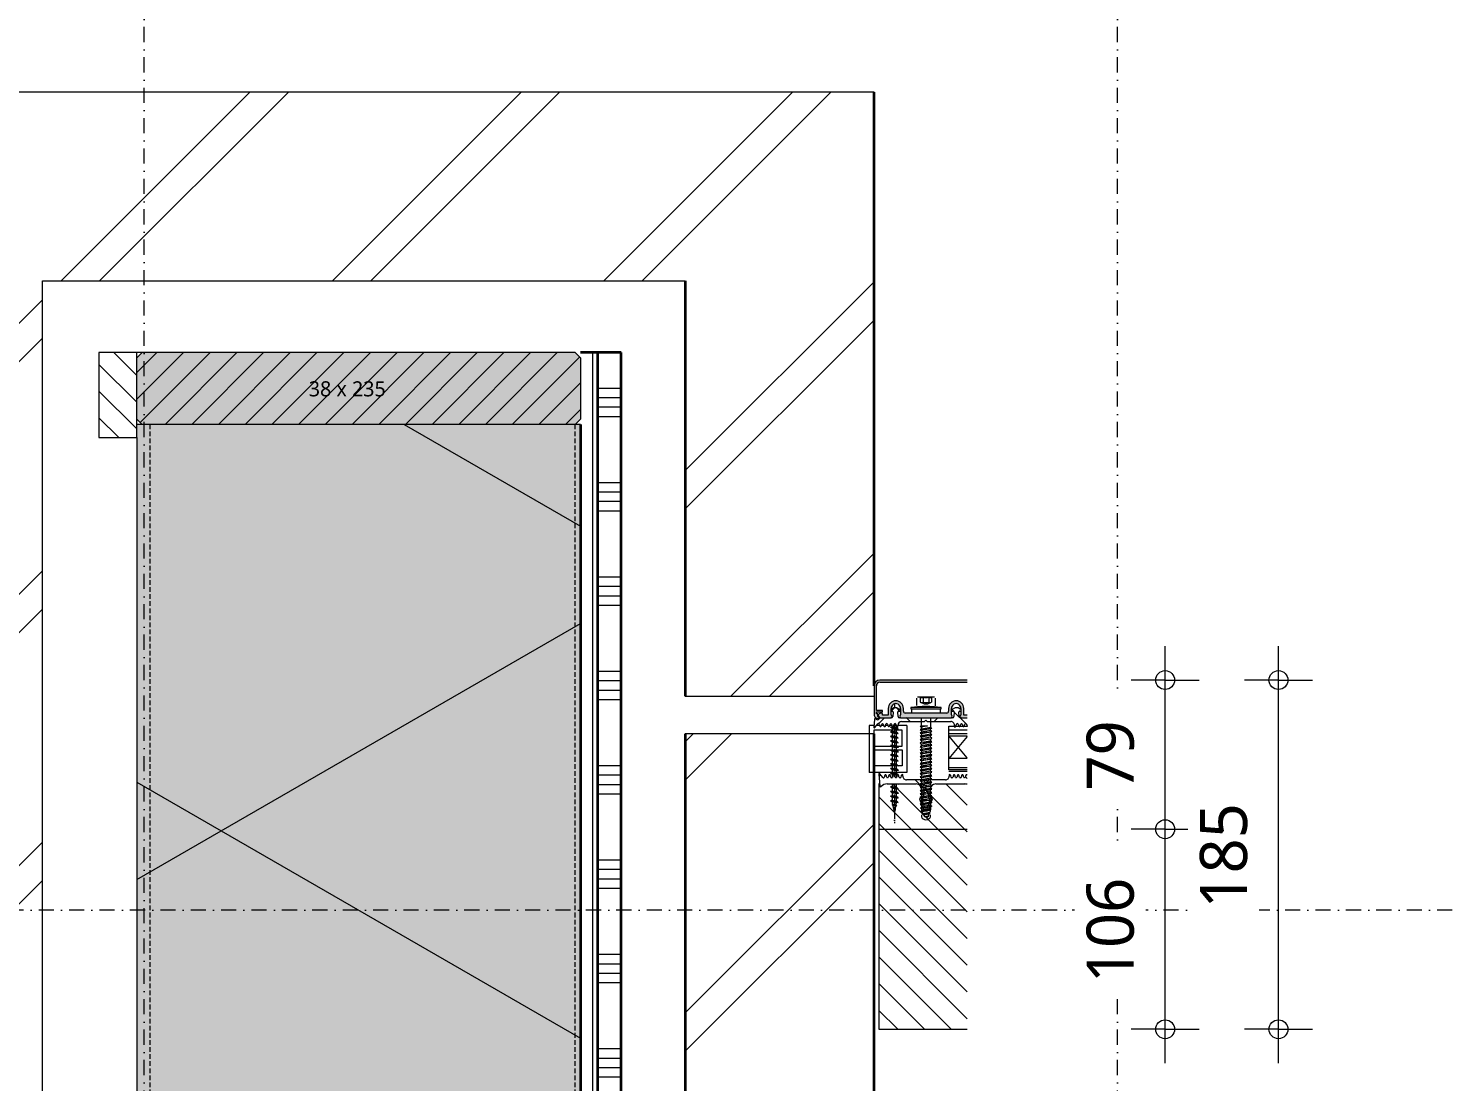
# Model space of a CAD drawing. Header units: millimetres. Extents: x 1789 to 13769, y 2055 to 27197.
# Drawn here: x 2482 to 3233, y 19318 to 19876 of the extents above; entities that cross this region are included whole.
import ezdxf

# ---------------------------------------------------------------- set-up
doc = ezdxf.new("R2010")
doc.units = ezdxf.units.MM
for name, pattern in [('MV_hartlijn_staal', [6.6, 5, -0.8, 0, -0.8]), ('MV_hidden', [3.75, 2.5, -1.25]), ('MV_stramien', [16, 8, -4, 0, -4])]:
    doc.linetypes.add(name, pattern=pattern)
for name, color, linetype, lineweight in [('A-ANNO-DIMS', 211, 'Continuous', 13), ('A-ANNO-DIMS-10', 211, 'Continuous', 13), ('A-ANNO-NOTE', 131, 'Continuous', 18), ('A-DETL', 90, 'Continuous', 13), ('A-DETL-GENF', 92, 'Continuous', 18), ('A-DETL-MEDM', 33, 'Continuous', 18)]:
    doc.layers.add(name, color=color, linetype=linetype, lineweight=lineweight)
doc.styles.add('Segoe UI', font='segoeui.ttf', dxfattribs={"height": 8})
doc.styles.add('Segoe UI_2', font='segoeui.ttf', dxfattribs={"height": 25})
doc.dimstyles.new('2_5_mm_1', dxfattribs={"dimscale": 304.8, "dimtxt": 26.184099, "dimasz": 0.032808, "dimexe": 0.059055, "dimexo": 0.0625, "dimgap": 0.029528, "dimtad": 1, "dimdec": 0, "dimzin": 0, "dimdsep": 46, "dimtxsty": 'Segoe UI_2', "dimblk1": 'DOTBLANK', "dimblk2": 'DOTBLANK', "dimsah": 1, "dimcen": 0.09, "dimdle": 0.059055, "dimazin": 0, "dimtfac": 1, "dimtdec": 4, "dimtix": 1, "dimtmove": 0, "dimatfit": 3, "dimfxl": 0.059055, "dimfxlon": 1, "dimtvp": 1, "dimtfill": 1, "dimtolj": 1, "dimtzin": 0, "dimarcsym": 2})
pattern_1 = [(135, (0, 0), (-7.071068, -7.071068), [])]
pattern_2 = [(45, (0, 0), (-14.142136, 14.142136), []), (135, (0, 0), (-14.142136, -14.142136), [])]

# ---------------------------------------------------------------- blocks, each defined once
blk = doc.blocks.new('42 isolatie - Type 1-3773429-Details Restauratie 1-10')
at = {"layer": 'A-DETL-GENF'}
h = blk.add_hatch(color=256, dxfattribs=at)
h.paths.add_polyline_path([(38.28, 3.63), (38.28, 0.8), (538.83, 0.8), (538.83, 235.8), (38.28, 235.8), (38.28, 183.19)])
h.paths.add_polyline_path([(576.83, 0.8), (1129.83, 0.8), (1129.83, 235.8), (576.83, 235.8), (576.83, 3.63)])
at = {"layer": 'A-DETL-GENF', "lineweight": 13}
h = blk.add_hatch(dxfattribs=at)
h.set_pattern_fill('FP_20', color=256, style=0, pattern_type=2)
h.set_pattern_definition([(60, (-1986.72, 235.79), (-203.516, 117.5), []), (120, (-1986.72, 235.79), (-203.516, -117.5), [])])
h.paths.add_polyline_path([(38.28, 3.63), (38.28, 0.8), (538.83, 0.8), (538.83, 235.8), (38.28, 235.8), (38.28, 183.19)])
h.paths.add_polyline_path([(576.83, 0.8), (1129.83, 0.8), (1129.83, 235.8), (576.83, 235.8), (576.83, 3.63)])
at = {"layer": 'A-DETL-GENF'}
for p, q in [((1122.83, 235.8), (580.33, 235.8)), ((1122.83, 235.8), (580.33, 235.8)), ((1129.83, 232.97), (1129.83, 235.8)), ((1129.83, 3.63), (1129.83, 232.97)), ((576.83, 0.8), (1129.83, 0.8)), ((576.83, 0.8), (1129.83, 0.8)), ((1129.83, 0.8), (1129.83, 3.63))]:
    blk.add_line(p, q, dxfattribs=at)
blk = doc.blocks.new('00 hout_rechthoekig_sls - SLS 38x235-V5-Details Restauratie 1-10')
at = {"layer": 'A-DETL-GENF'}
blk.add_hatch(color=256, dxfattribs=at).paths.add_polyline_path([(2.83, 38), (0, 35.17), (0, 2.83), (2.83, 0), (232.17, 0), (235, 2.83), (235, 35.17), (232.17, 38)])
at = {"layer": 'A-DETL-MEDM', "lineweight": 13}
h = blk.add_hatch(dxfattribs=at)
h.set_pattern_fill('FP_33', color=256, style=0, pattern_type=2)
h.set_pattern_definition([(225, (2774.751, 19703.822), (7.071068, -7.071068), [])])
h.paths.add_polyline_path([(2.83, 38), (0, 35.17), (0, 2.83), (2.83, 0), (232.17, 0), (235, 2.83), (235, 35.17), (232.17, 38)])
at = {"layer": 'A-DETL-MEDM'}
for p, q in [((0, 35.17), (2.83, 38)), ((0, 35.17), (2.83, 38)), ((2.83, 38), (232.17, 38)), ((232.17, 38), (235, 35.17)), ((232.17, 38), (235, 35.17)), ((0, 2.83), (0, 35.17)), ((2.83, 0), (0, 2.83)), ((2.83, 0), (0, 2.83)), ((2.83, 0), (232.17, 0)), ((235, 2.83), (232.17, 0)), ((232.17, 0), (235, 2.83))]:
    blk.add_line(p, q, dxfattribs=at)
blk = doc.blocks.new('31 dubbel_glas - Type 1-3306976-Details Restauratie 1-10')
at = {"layer": 'A-DETL-GENF', "lineweight": 13}
for p, q in [((230.29, 23), (240, 23)), ((240, 23), (240, 0)), ((230.29, 17), (240, 17)), ((230.29, 5.35), (240, 17)), ((230.29, 16.65), (240, 5)), ((240, 5), (230.29, 5)), ((231.82, 0), (230.37, 0)), ((234.02, 0), (232.57, 0)), ((236.26, 0), (234.77, 0)), ((240, 0), (237, 0))]:
    blk.add_line(p, q, dxfattribs=at)
blk = doc.blocks.new('28 schroeven 2D - Verzonken schroef 4_0x50mm-4442965-Details Restauratie 1-10')
at = {"layer": 'A-DETL-GENF', "linetype": 'MV_hartlijn_staal', "lineweight": 13}
for p, q in [((0, 35.05), (0, 55.9)), ((0, 3.2), (0, 30.29)), ((0, -7.38), (0, -5.3)), ((0, -9.1), (0, -8.91))]:
    blk.add_line(p, q, dxfattribs=at)
at = {"layer": 'A-DETL-GENF', "lineweight": 5}
for p, q in [((-1.26, 46.66), (-0.51, 46.02)), ((1.26, 46.07), (-1.26, 46.66)), ((-1, 45), (0, 50)), ((-0.52, 48.71), (0.23, 48.07)), ((0.52, 48.47), (-0.52, 48.71)), ((-0.23, 49.11), (0.52, 48.47)), ((0, 50), (1, 45)), ((0.51, 46.71), (1.26, 46.07)), ((-2, 44.89), (-1.25, 44.25)), ((2, 43.96), (-2, 44.89)), ((-2, 42.46), (-1.25, 41.82)), ((2, 41.53), (-2, 42.46)), ((-2, 40.02), (-1.25, 39.38)), ((2, 39.09), (-2, 40.02)), ((-2, 37.58), (-1.25, 36.94)), ((2, 36.65), (-2, 37.58)), ((-1, 35.05), (-1, 45)), ((1, 45), (1, 35.05)), ((1.25, 44.6), (2, 43.96)), ((1.25, 42.17), (2, 41.53)), ((1.25, 39.73), (2, 39.09)), ((-1.59, 35.05), (-2, 35.15)), ((-2, 30.27), (-1.25, 29.63)), ((2, 29.34), (-2, 30.27)), ((-1, 4.27), (-1, 31.72)), ((1, 31.36), (1, 4.53)), ((1.25, 37.29), (2, 36.65)), ((-2, 27.83), (-1.25, 27.19)), ((2, 26.9), (-2, 27.83)), ((-2, 25.4), (-1.25, 24.76)), ((2, 24.47), (-2, 25.4)), ((-2, 22.96), (-1.25, 22.32)), ((2, 22.03), (-2, 22.96)), ((1.25, 29.98), (2, 29.34)), ((1.25, 27.54), (2, 26.9)), ((1.25, 25.11), (2, 24.47)), ((1.25, 22.67), (2, 22.03)), ((-2, 20.52), (-1.25, 19.88)), ((2, 19.59), (-2, 20.52)), ((-2, 18.09), (-1.25, 17.45)), ((2, 17.15), (-2, 18.09)), ((-2, 15.65), (-1.25, 15.01)), ((2, 14.72), (-2, 15.65)), ((1.25, 20.23), (2, 19.59)), ((1.25, 17.79), (2, 17.15)), ((1.25, 15.36), (2, 14.72)), ((-2, 13.21), (-1.25, 12.57)), ((2, 12.28), (-2, 13.21)), ((-2, 10.77), (-1.25, 10.13)), ((2, 9.84), (-2, 10.77)), ((-2, 8.34), (-1.25, 7.7)), ((2, 7.41), (-2, 8.34)), ((1.25, 12.92), (2, 12.28)), ((1.25, 10.48), (2, 9.84)), ((1.25, 8.05), (2, 7.41)), ((-2, 5.9), (-1.25, 5.26)), ((2, 4.97), (-2, 5.9)), ((-0.89, 3.96), (0.16, 3.58)), ((1.25, 5.61), (2, 4.97))]:
    blk.add_line(p, q, dxfattribs=at)
for points in [[(-1.26, 46.66), (-1, 46.82), (0.51, 46.71)], [(-0.52, 48.71), (-0.51, 48.79), (-0.23, 49.11)], [(-0.51, 46.02), (1.16, 45.94), (1.26, 46.07)], [(0.23, 48.07), (0.53, 48.42), (0.52, 48.47)], [(-2, 44.89), (-1.5, 45.13), (1.25, 44.6)], [(-2, 42.46), (-1.5, 42.7), (1.25, 42.17)], [(-2, 40.02), (-1.5, 40.26), (1.25, 39.73)], [(-2, 37.58), (-1.5, 37.82), (1.25, 37.29)], [(-1.25, 44.25), (1.8, 43.74), (2, 43.96)], [(-1.25, 41.82), (1.8, 41.31), (2, 41.53)], [(-1.25, 39.38), (1.8, 38.87), (2, 39.09)], [(-2, 35.15), (-1.64, 35.32), (-0.15, 35.1)], [(-2, 30.27), (-1.5, 30.51), (1.25, 29.98)], [(-1.25, 36.94), (1.8, 36.43), (2, 36.65)], [(-2, 27.83), (-1.5, 28.07), (1.25, 27.54)], [(-2, 25.4), (-1.5, 25.64), (1.25, 25.11)], [(-2, 22.96), (-1.5, 23.2), (1.25, 22.67)], [(-1.25, 29.63), (1.8, 29.12), (2, 29.34)], [(-1.25, 27.19), (1.8, 26.68), (2, 26.9)], [(-1.25, 24.76), (1.8, 24.25), (2, 24.47)], [(-2, 20.52), (-1.5, 20.76), (1.25, 20.23)], [(-2, 18.09), (-1.5, 18.33), (1.25, 17.79)], [(-2, 15.65), (-1.5, 15.89), (1.25, 15.36)], [(-1.25, 22.32), (1.8, 21.81), (2, 22.03)], [(-1.25, 19.88), (1.8, 19.37), (2, 19.59)], [(-1.25, 17.45), (1.8, 16.94), (2, 17.15)], [(-2, 13.21), (-1.5, 13.45), (1.25, 12.92)], [(-2, 10.77), (-1.5, 11.01), (1.25, 10.48)], [(-2, 8.34), (-1.5, 8.58), (1.25, 8.05)], [(-1.25, 15.01), (1.8, 14.5), (2, 14.72)], [(-1.25, 12.57), (1.8, 12.06), (2, 12.28)], [(-1.25, 10.13), (1.8, 9.62), (2, 9.84)], [(-1.25, 7.7), (1.8, 7.19), (2, 7.41)], [(-2, 5.9), (-1.5, 6.14), (1.25, 5.61)], [(-1.25, 5.26), (1.8, 4.75), (2, 4.97)]]:
    blk.add_open_spline(points, degree=2, dxfattribs=at)
blk = doc.blocks.new('DIMBLOCK96-Details Restauratie 1-10')
at = {"layer": 'A-ANNO-DIMS-10'}
for p, q in [((3084.41, 19451.27), (3066.41, 19451.27)), ((3084.41, 19327.27), (3084.41, 19451.27)), ((3084.41, 19451.27), (3102.41, 19451.27)), ((3084.41, 19345.27), (3066.41, 19345.27)), ((3084.41, 19345.27), (3102.41, 19345.27))]:
    blk.add_line(p, q, dxfattribs=at)
for centre in [(3084.41, 19451.27), (3084.41, 19345.27)]:
    blk.add_circle(centre, 5, dxfattribs=at)
at = {"layer": 'A-ANNO-DIMS-10', "color": 0, "insert": (3042.79, 19369.71), "char_height": 25, "width": 68.5547, "attachment_point": 1, "rotation": 90, "line_spacing_factor": 1.142579, "style": 'Segoe UI_2', "bg_fill": 3, "box_fill_scale": 1.25, "bg_fill_color": 9, "bg_fill_true_color": 13158600, "bg_fill_transparency": 0}
blk.add_mtext('106', dxfattribs=at)
blk = doc.blocks.new('_DotBlank')
at = {"color": 0, "linetype": 'ByBlock', "lineweight": -2}
blk.add_line((-0.5, 0), (-1, 0), dxfattribs=at)
blk.add_circle((0, 0), 0.5, dxfattribs=at)
blk = doc.blocks.new('DIMBLOCK97-Details Restauratie 1-10')
at = {"layer": 'A-ANNO-DIMS-10'}
for p, q in [((3084.41, 19451.27), (3084.41, 19548.32)), ((3084.41, 19530.32), (3066.41, 19530.32)), ((3084.41, 19530.32), (3102.41, 19530.32)), ((3084.41, 19451.27), (3066.41, 19451.27)), ((3084.41, 19451.27), (3102.41, 19451.27))]:
    blk.add_line(p, q, dxfattribs=at)
for centre in [(3084.41, 19530.32), (3084.41, 19451.27)]:
    blk.add_circle(centre, 5, dxfattribs=at)
at = {"layer": 'A-ANNO-DIMS-10', "color": 0, "insert": (3042.79, 19471.75), "char_height": 25, "width": 45.7032, "attachment_point": 1, "rotation": 90, "line_spacing_factor": 1.142579, "style": 'Segoe UI_2', "bg_fill": 3, "box_fill_scale": 1.25, "bg_fill_color": 9, "bg_fill_true_color": 13158600, "bg_fill_transparency": 0}
blk.add_mtext('79', dxfattribs=at)
blk = doc.blocks.new('DIMBLOCK98-Details Restauratie 1-10')
at = {"layer": 'A-ANNO-DIMS-10'}
for p, q in [((3144.41, 19327.27), (3144.41, 19548.32)), ((3144.41, 19530.32), (3126.41, 19530.32)), ((3144.41, 19530.32), (3162.41, 19530.32)), ((3144.41, 19345.27), (3126.41, 19345.27)), ((3144.41, 19345.27), (3162.41, 19345.27))]:
    blk.add_line(p, q, dxfattribs=at)
for centre in [(3144.41, 19530.32), (3144.41, 19345.27)]:
    blk.add_circle(centre, 5, dxfattribs=at)
at = {"layer": 'A-ANNO-DIMS-10', "color": 0, "insert": (3102.79, 19409.23), "char_height": 25, "width": 68.5547, "attachment_point": 1, "rotation": 90, "line_spacing_factor": 1.142579, "style": 'Segoe UI_2', "bg_fill": 3, "box_fill_scale": 1.25, "bg_fill_color": 9, "bg_fill_true_color": 13158600, "bg_fill_transparency": 0}
blk.add_mtext('185', dxfattribs=at)

msp = doc.modelspace()

# ---------------------------------------------------------------- hatches: boundary and pattern name
at = {"layer": 'A-DETL-GENF', "lineweight": 13}
h = msp.add_hatch(dxfattribs=at)
h.set_pattern_fill('FP_25', color=57, style=0, pattern_type=2)
h.set_pattern_definition([(45, (0, 0), (-71.84205, 71.84205), []), (45, (20.32, 0), (-71.84205, 71.84205), [])])
h.paths.add_polyline_path([(2389.75, 18531.27), (2489.75, 18531.27), (2489.75, 19741.82), (2830.25, 19741.82), (2830.25, 19521.82), (2930.25, 19521.82), (2930.25, 19841.82), (2389.75, 19841.82), (2389.75, 18623.51)])
h.paths.add_polyline_path([(2830.25, 18536.27), (2930.25, 18536.27), (2930.25, 19501.82), (2830.25, 19501.82), (2830.25, 19058.49)])
h = msp.add_hatch(dxfattribs=at)
h.set_pattern_fill('FP_2', color=250, style=0, pattern_type=2)
h.set_pattern_definition(pattern_1)
h.paths.add_polyline_path([(2539.75, 19658.82), (2539.75, 19703.82), (2519.75, 19703.82), (2519.75, 19658.82)])
h = msp.add_hatch(dxfattribs=at)
h.set_pattern_fill('FP_3', color=250, style=0, pattern_type=2)
h.set_pattern_definition([(90, (0, 0), (-19.05, 1e-15), []), (90, (9.525, 0), (-19.05, 1e-15), [9.525, -4.762])])
h.paths.add_polyline_path([(2783.75, 18536.27), (2783.75, 19703.82), (2774.75, 19703.82), (2774.75, 18536.27)])
h = msp.add_hatch(dxfattribs=at)
h.set_pattern_fill('FP_34', color=253, style=0, pattern_type=2)
h.set_pattern_definition([(0, (0, 20), (0, 50), []), (0, (0, 25), (0, 50), []), (0, (0, 30), (0, 50), []), (0, (0, 35), (0, 50), [])])
h.paths.add_polyline_path([(2796.25, 18536.27), (2796.25, 19703.82), (2783.75, 19703.82), (2783.75, 18536.27)])
at = {"layer": 'A-DETL-GENF'}
h = msp.add_hatch(color=7, dxfattribs=at)
h.paths.add_polyline_path([(2932.25, 19510.02), (2932.6, 19510.17), (2932.73, 19510.39), (2932.38, 19511), (2932.25, 19511.02), (2932.25, 19512.42), (2931.45, 19512.42), (2931.45, 19513.42), (2934.75, 19513.42), (2934.75, 19514.22), (2931.45, 19514.22), (2931.51, 19527.79), (2931.69, 19528.22), (2931.98, 19528.59), (2932.35, 19528.88), (2932.79, 19529.06), (2933.25, 19529.12), (2979.56, 19529.12), (2979.56, 19530.32), (2932.47, 19530.22), (2931.75, 19529.92), (2931.13, 19529.44), (2930.65, 19528.82), (2930.35, 19528.1), (2930.25, 19527.32), (2930.3, 19511.57), (2930.68, 19510.77), (2931.38, 19510.21), (2931.8, 19510.07)])
h.paths.add_polyline_path([(2933.3, 19510.32), (2939.25, 19510.32), (2939.62, 19511.21), (2939.25, 19512.09), (2939.32, 19515.92), (2939.54, 19516.48), (2939.88, 19516.98), (2940.33, 19517.38), (2940.86, 19517.66), (2941.45, 19517.8), (2942.05, 19517.8), (2942.64, 19517.66), (2943.17, 19517.38), (2943.62, 19516.98), (2943.96, 19516.48), (2944.18, 19515.92), (2944.25, 19515.32), (2944.25, 19512.09), (2943.88, 19511.21), (2944.25, 19510.32), (2971.25, 19510.32), (2971.62, 19511.21), (2971.25, 19512.09), (2971.32, 19515.92), (2971.54, 19516.48), (2971.88, 19516.98), (2972.33, 19517.38), (2972.86, 19517.66), (2973.45, 19517.8), (2974.05, 19517.8), (2974.64, 19517.66), (2975.17, 19517.38), (2975.62, 19516.98), (2975.96, 19516.48), (2976.18, 19515.92), (2976.25, 19515.32), (2976.25, 19512.09), (2975.88, 19511.21), (2976.25, 19510.32), (2979.56, 19510.32), (2979.56, 19511.72), (2977.75, 19511.72), (2977.75, 19515.32), (2977.61, 19516.36), (2977.22, 19517.32), (2976.58, 19518.15), (2975.75, 19518.79), (2974.79, 19519.19), (2973.75, 19519.32), (2972.72, 19519.19), (2971.75, 19518.79), (2970.92, 19518.15), (2970.29, 19517.32), (2969.89, 19516.36), (2969.75, 19515.32), (2969.72, 19513.56), (2969.46, 19513.11), (2969.01, 19512.86), (2968.75, 19512.82), (2946.49, 19512.86), (2946.04, 19513.11), (2945.79, 19513.56), (2945.75, 19513.82), (2945.75, 19515.32), (2945.61, 19516.36), (2945.22, 19517.32), (2944.58, 19518.15), (2943.75, 19518.79), (2942.79, 19519.19), (2941.75, 19519.32), (2940.72, 19519.19), (2939.75, 19518.79), (2938.92, 19518.15), (2938.29, 19517.32), (2937.89, 19516.36), (2937.75, 19515.32), (2937.75, 19511.72), (2934.68, 19511.72), (2934.68, 19512.62), (2933.95, 19512.81), (2933.22, 19512.63), (2932.66, 19512.12), (2932.41, 19511.41)])
at = {"layer": 'A-DETL-GENF', "lineweight": 13}
h = msp.add_hatch(dxfattribs=at)
h.set_pattern_fill('FP_46', color=250, style=0, pattern_type=2)
h.set_pattern_definition(pattern_2)
h.paths.add_polyline_path([(2930.58, 19505.13), (2932.48, 19507.32), (2932.76, 19507.26), (2932.93, 19507.03), (2933.27, 19505.84), (2933.86, 19505.69), (2934.02, 19505.84), (2934.52, 19507.19), (2934.86, 19507.23), (2935.13, 19507.03), (2935.47, 19505.84), (2936.06, 19505.69), (2936.22, 19505.84), (2936.72, 19507.19), (2937.06, 19507.23), (2937.33, 19507.03), (2937.67, 19505.84), (2938.26, 19505.69), (2938.42, 19505.84), (2938.92, 19507.19), (2939.26, 19507.23), (2939.53, 19507.03), (2939.87, 19505.84), (2940.46, 19505.69), (2940.62, 19505.84), (2941.12, 19507.19), (2941.46, 19507.23), (2941.73, 19507.03), (2942.24, 19505.68), (2942.62, 19505.46), (2942.84, 19505.43), (2942.91, 19506.84), (2943.11, 19507.32), (2943.43, 19507.74), (2944.25, 19508.22), (2944.33, 19508.25), (2944.84, 19508.32), (2957.01, 19508.32), (2957.67, 19508.98), (2958.33, 19508.32), (2971.3, 19508.27), (2972.1, 19507.89), (2972.66, 19507.19), (2972.86, 19506.32), (2972.86, 19505.43), (2973.28, 19505.54), (2973.59, 19505.85), (2973.68, 19506.06), (2974.14, 19507.19), (2974.47, 19507.23), (2974.74, 19507.03), (2975.24, 19505.69), (2975.83, 19505.84), (2976.34, 19507.19), (2976.67, 19507.23), (2976.94, 19507.03), (2977.44, 19505.69), (2978.03, 19505.84), (2978.54, 19507.19), (2978.87, 19507.23), (2979.14, 19507.03), (2979.56, 19505.92), (2979.56, 19510.32), (2975.76, 19510.42), (2975.47, 19510.67), (2975.34, 19511.04), (2975.16, 19513.58), (2975.44, 19513.79), (2975.67, 19513.78), (2976.25, 19513.63), (2976.18, 19514.79), (2974.74, 19515.62), (2973.12, 19515.62), (2971.25, 19514.42), (2971.27, 19513.59), (2971.4, 19513.57), (2972.42, 19513.79), (2972.69, 19513.58), (2972.75, 19513.24), (2972.38, 19510.67), (2972.1, 19510.42), (2971.62, 19510.32), (2943.41, 19510.42), (2943.12, 19510.67), (2942.99, 19511.04), (2942.81, 19513.58), (2943.08, 19513.79), (2943.32, 19513.78), (2944.25, 19513.64), (2944.18, 19514.58), (2942.39, 19515.62), (2940.76, 19515.62), (2939.25, 19514.75), (2939.25, 19513.63), (2940.06, 19513.79), (2940.34, 19513.58), (2940.39, 19513.24), (2940.03, 19510.67), (2939.62, 19510.37), (2939.25, 19510.32), (2933.52, 19510.32), (2932.66, 19509.46), (2932.06, 19509.32), (2931.45, 19509.5), (2930.98, 19509.94), (2930.83, 19510.21), (2930.52, 19509.41), (2930.05, 19505.37)])
h = msp.add_hatch(dxfattribs=at)
h.set_pattern_fill('FP_46', color=250, style=0, pattern_type=2)
h.set_pattern_definition(pattern_2)
h.paths.add_polyline_path([(2957.07, 19461.02), (2958.64, 19461.12), (2958.97, 19461.43), (2959.07, 19461.63), (2961.17, 19467.38), (2959.95, 19468.41), (2960.05, 19473.05), (2960.35, 19473.77), (2960.83, 19474.39), (2961.45, 19474.87), (2962.17, 19475.17), (2962.95, 19475.27), (2979.16, 19475.17), (2979.56, 19475.05), (2979.56, 19479.95), (2978.84, 19479.95), (2978.33, 19478.6), (2978, 19478.56), (2977.73, 19478.76), (2977.39, 19479.95), (2976.64, 19479.95), (2976.13, 19478.6), (2975.8, 19478.56), (2975.53, 19478.76), (2975.19, 19479.95), (2974.44, 19479.95), (2973.93, 19478.6), (2973.6, 19478.56), (2973.33, 19478.76), (2972.99, 19479.95), (2972.24, 19479.95), (2971.73, 19478.6), (2971.4, 19478.56), (2971.13, 19478.76), (2970.62, 19480.11), (2970.23, 19480.33), (2970.01, 19480.36), (2969.96, 19479.02), (2969.58, 19478.22), (2968.88, 19477.66), (2968.01, 19477.47), (2959.43, 19477.47), (2957.75, 19475.78), (2956.07, 19477.47), (2947.04, 19477.52), (2946.24, 19477.9), (2945.69, 19478.6), (2945.49, 19479.47), (2945.49, 19480.36), (2945.06, 19480.24), (2944.75, 19479.93), (2944.66, 19479.73), (2944.21, 19478.6), (2943.87, 19478.56), (2943.6, 19478.76), (2943.19, 19480.04), (2942.51, 19479.95), (2942.01, 19478.6), (2941.67, 19478.56), (2941.4, 19478.76), (2940.99, 19480.04), (2940.31, 19479.95), (2939.81, 19478.6), (2939.47, 19478.56), (2939.2, 19478.76), (2938.79, 19480.03), (2938.11, 19479.95), (2937.61, 19478.6), (2937.27, 19478.56), (2937, 19478.76), (2936.59, 19480.04), (2935.91, 19479.95), (2935.4, 19478.53), (2935.12, 19478.47), (2934.88, 19478.61), (2933.22, 19480.65), (2932.69, 19480.41), (2933.16, 19476.38), (2933.26, 19473.97), (2933.72, 19473.75), (2933.96, 19473.84), (2934.66, 19474.44), (2935.47, 19474.89), (2936.34, 19475.17), (2937.26, 19475.27), (2953.33, 19475.17), (2954.05, 19474.87), (2954.67, 19474.39), (2955.15, 19473.77), (2955.45, 19473.05), (2955.55, 19472.27), (2955.55, 19468.41), (2954.33, 19467.38), (2956.68, 19461.25), (2956.86, 19461.12)])
h.paths.add_polyline_path([(2957.75, 19461.8), (2957.45, 19461.92), (2957.33, 19462.1), (2955.76, 19466.53), (2955.88, 19467.24), (2956.46, 19468.28), (2956.53, 19468.69), (2956.8, 19472.09), (2957.07, 19472.5), (2957.5, 19472.74), (2958, 19472.74), (2958.43, 19472.5), (2958.7, 19472.09), (2958.75, 19471.84), (2959.04, 19468.28), (2959.43, 19467.55), (2959.73, 19466.9), (2959.67, 19466.17), (2957.96, 19461.86), (2957.86, 19461.82)])
h = msp.add_hatch(dxfattribs=at)
h.set_pattern_fill('FP_2', color=250, style=0, pattern_type=2)
h.set_pattern_definition(pattern_1)
h.paths.add_polyline_path([(2932.72, 19345.27), (2979.56, 19345.27), (2979.56, 19475.05), (2979.16, 19475.17), (2977.89, 19475.27), (2962.17, 19475.17), (2961.45, 19474.87), (2960.83, 19474.39), (2960.35, 19473.77), (2960, 19472.65), (2959.95, 19471.84), (2959.95, 19468.41), (2961.17, 19467.38), (2958.82, 19461.25), (2958.44, 19461.02), (2956.86, 19461.12), (2956.54, 19461.43), (2956.26, 19462.1), (2954.33, 19467.38), (2955.55, 19468.41), (2955.45, 19473.05), (2955.15, 19473.77), (2954.33, 19474.66), (2953.99, 19474.9), (2953.33, 19475.17), (2952.55, 19475.27), (2936.34, 19475.17), (2935.22, 19474.75), (2934.66, 19474.44), (2933.72, 19473.75), (2933.26, 19473.97), (2933.16, 19475.27), (2932.72, 19475.27), (2932.72, 19384.73)])
h.paths.add_polyline_path([(2957.75, 19461.8), (2958.05, 19461.92), (2958.17, 19462.1), (2959.75, 19466.53), (2959.62, 19467.24), (2959.02, 19468.41), (2958.97, 19468.69), (2958.61, 19472.27), (2958.43, 19472.5), (2958, 19472.74), (2957.45, 19472.72), (2957.07, 19472.5), (2956.8, 19472.09), (2956.75, 19471.84), (2956.44, 19468.22), (2956.07, 19467.55), (2955.77, 19466.9), (2955.84, 19466.17), (2957.54, 19461.86), (2957.64, 19461.82)])

# ---------------------------------------------------------------- linework, layer by layer
at = {"layer": 'A-DETL', "linetype": 'MV_stramien', "lineweight": 18}
for p, q in [((2543.75, 17936.4), (2543.75, 20483.19)), ((3059.25, 17936.4), (3059.25, 20483.19)), ((8130.84, 19408.32), (2098.95, 19408.32))]:
    msp.add_line(p, q, dxfattribs=at)
at = {"layer": 'A-DETL', "lineweight": 18}
for p, q in [((2930.25, 19841.82), (2389.75, 19841.82)), ((2489.75, 19741.82), (2830.25, 19741.82)), ((2489.75, 18531.27), (2489.75, 19741.82)), ((2519.75, 19703.82), (2519.75, 19658.82)), ((2539.75, 19703.82), (2519.75, 19703.82)), ((2543.75, 19703.82), (2539.75, 19703.82)), ((2539.75, 19658.82), (2539.75, 19703.82)), ((2519.75, 19658.82), (2539.75, 19658.82)), ((2979.56, 19530.32), (2933.25, 19530.32)), ((2930.25, 19527.32), (2930.25, 19512.02)), ((2931.45, 19514.22), (2931.45, 19527.32)), ((2933.25, 19529.12), (2979.56, 19529.12)), ((2830.25, 19521.82), (2930.25, 19521.82)), ((2937.75, 19515.32), (2937.75, 19511.72)), ((2940.76, 19515.62), (2939.25, 19514.75)), ((2939.25, 19512.09), (2939.25, 19515.32)), ((2942.39, 19515.62), (2940.76, 19515.62)), ((2944.25, 19514.54), (2942.39, 19515.62)), ((2944.25, 19515.32), (2944.25, 19512.09)), ((2945.75, 19513.82), (2945.75, 19515.32)), ((2969.75, 19515.32), (2969.75, 19513.82)), ((2973.12, 19515.62), (2971.25, 19514.54)), ((2971.25, 19512.09), (2971.25, 19515.32)), ((2974.74, 19515.62), (2973.12, 19515.62)), ((2976.25, 19514.75), (2974.74, 19515.62)), ((2976.25, 19515.32), (2976.25, 19512.09)), ((2977.75, 19511.72), (2977.75, 19515.32)), ((2930.52, 19509.41), (2930.05, 19505.37)), ((2930.83, 19510.23), (2930.52, 19509.41)), ((2930.58, 19505.13), (2932.23, 19507.17)), ((2934.75, 19514.22), (2931.45, 19514.22)), ((2931.45, 19512.42), (2931.45, 19513.42)), ((2931.45, 19513.42), (2934.75, 19513.42)), ((2932.25, 19512.42), (2931.45, 19512.42)), ((2932.25, 19511.02), (2932.25, 19512.42)), ((2932.41, 19511.41), (2933.3, 19510.32)), ((2933.3, 19510.32), (2939.25, 19510.32)), ((2934.68, 19511.72), (2934.68, 19512.62)), ((2937.75, 19511.72), (2934.68, 19511.72)), ((2934.75, 19513.42), (2934.75, 19514.22)), ((2939.25, 19513.63), (2939.83, 19513.78)), ((2939.62, 19511.21), (2939.25, 19512.09)), ((2939.25, 19510.32), (2939.62, 19511.21)), ((2940.39, 19513.24), (2940.16, 19511.04)), ((2942.99, 19511.04), (2942.75, 19513.24)), ((2943.32, 19513.78), (2944.1, 19513.57)), ((2944.25, 19510.32), (2943.78, 19510.32)), ((2944.25, 19512.09), (2943.88, 19511.21)), ((2943.88, 19511.21), (2944.25, 19510.32)), ((2944.25, 19510.32), (2971.25, 19510.32)), ((2944.84, 19508.32), (2957.01, 19508.32)), ((2968.75, 19512.82), (2946.75, 19512.82)), ((2957.01, 19508.32), (2957.67, 19508.98)), ((2957.67, 19508.98), (2958.33, 19508.32)), ((2958.33, 19508.32), (2970.86, 19508.32)), ((2971.62, 19511.21), (2971.25, 19512.09)), ((2971.25, 19510.32), (2971.62, 19511.21)), ((2971.72, 19510.32), (2971.25, 19510.32)), ((2971.4, 19513.57), (2972.18, 19513.78)), ((2972.75, 19513.24), (2972.52, 19511.04)), ((2975.34, 19511.04), (2975.11, 19513.24)), ((2975.67, 19513.78), (2976.25, 19513.63)), ((2976.25, 19512.09), (2975.88, 19511.21)), ((2975.88, 19511.21), (2976.25, 19510.32)), ((2976.25, 19510.32), (2979.56, 19510.32)), ((2979.56, 19511.72), (2977.75, 19511.72)), ((2930.25, 19501.82), (2830.25, 19501.82)), ((2932.93, 19507.03), (2933.27, 19505.84)), ((2934.02, 19505.84), (2934.36, 19507.03)), ((2935.13, 19507.03), (2935.47, 19505.84)), ((2936.22, 19505.84), (2936.56, 19507.03)), ((2937.33, 19507.03), (2937.67, 19505.84)), ((2938.42, 19505.84), (2938.76, 19507.03)), ((2939.53, 19507.03), (2939.87, 19505.84)), ((2940.62, 19505.84), (2940.96, 19507.03)), ((2941.73, 19507.03), (2942.02, 19506.06)), ((2942.84, 19505.43), (2942.84, 19506.32)), ((2979.56, 19503.82), (2969.85, 19503.82)), ((2979.56, 19501.82), (2969.85, 19501.82)), ((2972.86, 19506.32), (2972.86, 19505.43)), ((2973.68, 19506.06), (2973.97, 19507.03)), ((2974.74, 19507.03), (2975.08, 19505.84)), ((2975.83, 19505.84), (2976.17, 19507.03)), ((2976.94, 19507.03), (2977.28, 19505.84)), ((2978.03, 19505.84), (2978.37, 19507.03)), ((2979.14, 19507.03), (2979.48, 19505.84)), ((2932.69, 19480.41), (2933.16, 19476.38)), ((2934.88, 19478.61), (2933.22, 19480.65)), ((2935.91, 19479.95), (2935.57, 19478.76)), ((2937, 19478.76), (2936.66, 19479.95)), ((2938.11, 19479.95), (2937.77, 19478.76)), ((2939.2, 19478.76), (2938.86, 19479.95)), ((2940.31, 19479.95), (2939.97, 19478.76)), ((2941.4, 19478.76), (2941.06, 19479.95)), ((2942.51, 19479.95), (2942.17, 19478.76)), ((2943.6, 19478.76), (2943.26, 19479.95)), ((2944.66, 19479.73), (2944.37, 19478.76)), ((2945.49, 19479.47), (2945.49, 19480.36)), ((2956.07, 19477.47), (2947.49, 19477.47)), ((2957.75, 19475.78), (2956.07, 19477.47)), ((2959.43, 19477.47), (2957.75, 19475.78)), ((2968.01, 19477.47), (2959.43, 19477.47)), ((2979.56, 19483.82), (2969.85, 19483.82)), ((2979.56, 19481.82), (2969.85, 19481.82)), ((2970.01, 19480.36), (2970.01, 19479.47)), ((2971.13, 19478.76), (2970.84, 19479.73)), ((2972.24, 19479.95), (2971.9, 19478.76)), ((2973.33, 19478.76), (2972.99, 19479.95)), ((2974.44, 19479.95), (2974.1, 19478.76)), ((2975.53, 19478.76), (2975.19, 19479.95)), ((2976.64, 19479.95), (2976.3, 19478.76)), ((2977.73, 19478.76), (2977.39, 19479.95)), ((2978.84, 19479.95), (2978.5, 19478.76)), ((2933.21, 19475.27), (2932.72, 19475.27)), ((2932.72, 19475.27), (2932.72, 19345.27)), ((2933.16, 19476.38), (2933.26, 19473.97)), ((2937.26, 19475.27), (2952.55, 19475.27)), ((2955.55, 19472.27), (2955.55, 19468.41)), ((2956.53, 19468.69), (2956.75, 19471.84)), ((2958.75, 19471.84), (2958.97, 19468.69)), ((2959.95, 19468.41), (2959.95, 19472.27)), ((2962.95, 19475.27), (2978.24, 19475.27)), ((2955.55, 19468.41), (2954.33, 19467.38)), ((2954.33, 19467.38), (2956.44, 19461.63)), ((2957.33, 19462.1), (2955.84, 19466.17)), ((2959.67, 19466.17), (2958.17, 19462.1)), ((2959.07, 19461.63), (2961.17, 19467.38)), ((2961.17, 19467.38), (2959.95, 19468.41)), ((2957.07, 19461.02), (2958.44, 19461.02)), ((2932.72, 19345.27), (2979.56, 19345.27))]:
    msp.add_line(p, q, dxfattribs=at)
at = {"layer": 'A-DETL', "lineweight": 35}
for p, q in [((2930.25, 19527.32), (2930.25, 19841.82)), ((2830.25, 19741.82), (2830.25, 19521.82)), ((2783.75, 19703.82), (2774.75, 19703.82)), ((2796.25, 19703.82), (2783.75, 19703.82)), ((2783.75, 19703.82), (2783.75, 18536.27)), ((2796.25, 18536.27), (2796.25, 19703.82)), ((2774.75, 19665.82), (2774.75, 19112.82)), ((2830.25, 19501.82), (2830.25, 18536.27)), ((2930.25, 18536.27), (2930.25, 19501.82))]:
    msp.add_line(p, q, dxfattribs=at)
at = {"layer": 'A-DETL', "linetype": 'MV_hidden', "lineweight": 18}
for p, q in [((2546.75, 19665.82), (2546.75, 19112.82)), ((2771.75, 19665.82), (2771.75, 19112.82))]:
    msp.add_line(p, q, dxfattribs=at)
at = {"layer": 'A-DETL'}
for p, q in [((2955.75, 19516.32), (2949.75, 19515.82)), ((2949.75, 19515.82), (2949.75, 19514.82)), ((2965.75, 19515.82), (2949.75, 19515.82)), ((2950, 19514.82), (2950, 19512.82)), ((2965.5, 19514.82), (2950, 19514.82)), ((2952.75, 19520.8), (2952.75, 19516.82)), ((2962.25, 19521.3), (2953.25, 19521.3)), ((2953.25, 19516.32), (2955.75, 19516.32)), ((2954.74, 19521.3), (2954.74, 19518.69)), ((2956.97, 19517.57), (2955, 19518.51)), ((2959.75, 19516.32), (2955.75, 19516.32)), ((2956.24, 19521.3), (2956.24, 19518.64)), ((2958.47, 19517.57), (2956.97, 19517.57)), ((2960.48, 19518.51), (2958.47, 19517.57)), ((2959.24, 19521.3), (2959.24, 19518.64)), ((2965.75, 19515.82), (2959.75, 19516.32)), ((2959.75, 19516.32), (2962.25, 19516.32)), ((2960.74, 19521.3), (2960.74, 19518.69)), ((2962.75, 19516.7), (2962.75, 19520.8)), ((2965.5, 19512.82), (2965.5, 19514.82)), ((2965.75, 19514.82), (2965.75, 19515.82)), ((2955.13, 19510.32), (2955.13, 19506.3)), ((2960.38, 19505.4), (2960.38, 19510.32)), ((2927.68, 19506.32), (2927.68, 19481.32)), ((2930.16, 19506.32), (2927.68, 19506.32)), ((2945.18, 19503.82), (2930.18, 19503.82)), ((2930.18, 19503.82), (2930.18, 19495.32)), ((2933.13, 19506.32), (2931.54, 19506.32)), ((2935.33, 19506.32), (2934.16, 19506.32)), ((2937.53, 19506.32), (2936.36, 19506.32)), ((2939.73, 19506.32), (2938.56, 19506.32)), ((2941.94, 19506.32), (2940.76, 19506.32)), ((2947.68, 19506.32), (2942.84, 19506.32)), ((2945.18, 19495.32), (2945.18, 19503.82)), ((2947.68, 19506.32), (2947.68, 19481.32)), ((2954.63, 19505.85), (2958.34, 19506.15)), ((2954.63, 19505.85), (2955.3, 19505.43)), ((2954.63, 19504.05), (2958.06, 19504.55)), ((2955.3, 19504.53), (2954.63, 19504.05)), ((2954.63, 19504.05), (2955.3, 19503.63)), ((2954.63, 19502.25), (2958.53, 19502.81)), ((2955.3, 19502.73), (2954.63, 19502.25)), ((2954.63, 19502.25), (2955.3, 19501.83)), ((2954.63, 19500.45), (2958.96, 19501.07)), ((2955.3, 19500.93), (2954.63, 19500.45)), ((2954.63, 19500.45), (2955.3, 19500.03)), ((2955.13, 19506.3), (2958.5, 19506.15)), ((2958.5, 19506.15), (2955.3, 19505.43)), ((2955.3, 19505.43), (2955.3, 19504.53)), ((2955.3, 19504.53), (2960.38, 19505.4)), ((2960.2, 19504.47), (2955.3, 19503.63)), ((2955.3, 19503.63), (2955.3, 19502.73)), ((2960.2, 19503.57), (2955.3, 19502.73)), ((2960.2, 19502.67), (2955.3, 19501.83)), ((2955.3, 19501.83), (2955.3, 19500.93)), ((2955.3, 19500.93), (2960.2, 19501.77)), ((2960.2, 19500.87), (2955.3, 19500.03)), ((2955.3, 19500.03), (2955.3, 19499.13)), ((2960.2, 19499.97), (2955.3, 19499.13)), ((2958.81, 19504.65), (2960.88, 19504.95)), ((2959.24, 19502.91), (2960.88, 19503.15)), ((2959.7, 19501.17), (2960.88, 19501.35)), ((2960.2, 19504.47), (2960.88, 19504.95)), ((2960.2, 19503.57), (2960.2, 19504.47)), ((2960.88, 19503.15), (2960.2, 19503.57)), ((2960.2, 19502.67), (2960.88, 19503.15)), ((2960.2, 19501.77), (2960.2, 19502.67)), ((2960.88, 19501.35), (2960.2, 19501.77)), ((2960.2, 19500.87), (2960.88, 19501.35)), ((2960.2, 19499.97), (2960.2, 19500.87)), ((2960.88, 19499.55), (2960.2, 19499.97)), ((2930.18, 19495.32), (2945.18, 19495.32)), ((2930.18, 19484.82), (2930.18, 19493.32)), ((2930.18, 19493.32), (2945.18, 19493.32)), ((2945.18, 19493.32), (2945.18, 19484.82)), ((2954.63, 19498.65), (2959.44, 19499.34)), ((2955.3, 19499.13), (2954.63, 19498.65)), ((2954.63, 19498.65), (2955.3, 19498.23)), ((2955.3, 19497.33), (2954.63, 19496.85)), ((2954.63, 19496.85), (2955.3, 19496.43)), ((2955.3, 19495.53), (2954.63, 19495.05)), ((2954.63, 19495.05), (2955.8, 19495.21)), ((2954.63, 19495.05), (2955.3, 19494.63)), ((2955.3, 19493.73), (2954.63, 19493.25)), ((2954.63, 19493.25), (2956.25, 19493.49)), ((2954.63, 19493.25), (2955.3, 19492.83)), ((2960.2, 19499.07), (2955.3, 19498.23)), ((2955.3, 19498.23), (2955.3, 19497.33)), ((2955.3, 19497.33), (2960.2, 19498.17)), ((2960.2, 19497.27), (2955.3, 19496.43)), ((2955.3, 19496.43), (2955.3, 19495.53)), ((2960.2, 19496.37), (2955.3, 19495.53)), ((2960.2, 19495.47), (2955.3, 19494.63)), ((2955.3, 19494.63), (2955.3, 19493.73)), ((2955.3, 19493.73), (2960.2, 19494.57)), ((2960.2, 19493.67), (2955.3, 19492.83)), ((2955.3, 19492.83), (2955.3, 19491.93)), ((2960.2, 19492.77), (2955.3, 19491.93)), ((2960.88, 19497.75), (2956.15, 19497.08)), ((2956.56, 19495.31), (2960.88, 19495.95)), ((2957, 19493.59), (2960.88, 19494.15)), ((2957.45, 19491.85), (2960.88, 19492.35)), ((2960.2, 19499.07), (2960.88, 19499.55)), ((2960.2, 19498.17), (2960.2, 19499.07)), ((2960.88, 19497.75), (2960.2, 19498.17)), ((2960.2, 19497.27), (2960.88, 19497.75)), ((2960.2, 19496.37), (2960.2, 19497.27)), ((2960.88, 19495.95), (2960.2, 19496.37)), ((2960.2, 19495.47), (2960.88, 19495.95)), ((2960.2, 19494.57), (2960.2, 19495.47)), ((2960.88, 19494.15), (2960.2, 19494.57)), ((2960.2, 19493.67), (2960.88, 19494.15)), ((2960.2, 19492.77), (2960.2, 19493.67)), ((2960.88, 19492.35), (2960.2, 19492.77)), ((2960.2, 19491.87), (2960.88, 19492.35)), ((2945.18, 19484.82), (2930.18, 19484.82)), ((2955.3, 19491.93), (2954.63, 19491.45)), ((2954.63, 19491.45), (2956.7, 19491.75)), ((2954.63, 19491.45), (2955.3, 19491.03)), ((2955.3, 19490.13), (2954.63, 19489.65)), ((2954.63, 19489.65), (2957.16, 19490.01)), ((2954.63, 19489.65), (2955.3, 19489.23)), ((2955.3, 19488.33), (2954.63, 19487.85)), ((2954.63, 19487.85), (2957.61, 19488.27)), ((2954.63, 19487.85), (2955.3, 19487.43)), ((2954.63, 19486.05), (2958.06, 19486.55)), ((2955.3, 19486.53), (2954.63, 19486.05)), ((2954.63, 19486.05), (2955.3, 19485.63)), ((2954.63, 19484.25), (2958.53, 19484.81)), ((2955.3, 19484.73), (2954.63, 19484.25)), ((2960.2, 19491.87), (2955.3, 19491.03)), ((2955.3, 19491.03), (2955.3, 19490.13)), ((2955.3, 19490.13), (2960.2, 19490.97)), ((2960.2, 19490.07), (2955.3, 19489.23)), ((2955.3, 19489.23), (2955.3, 19488.33)), ((2960.2, 19489.17), (2955.3, 19488.33)), ((2960.2, 19488.27), (2955.3, 19487.43)), ((2955.3, 19487.43), (2955.3, 19486.53)), ((2955.3, 19486.53), (2960.2, 19487.37)), ((2960.2, 19486.47), (2955.3, 19485.63)), ((2955.3, 19485.63), (2955.3, 19484.73)), ((2960.2, 19485.57), (2955.3, 19484.73)), ((2960.2, 19484.67), (2955.3, 19483.83)), ((2957.9, 19490.12), (2960.88, 19490.55)), ((2958.34, 19488.39), (2960.88, 19488.75)), ((2958.81, 19486.65), (2960.88, 19486.95)), ((2959.24, 19484.91), (2960.88, 19485.15)), ((2960.2, 19490.97), (2960.2, 19491.87)), ((2960.88, 19490.55), (2960.2, 19490.97)), ((2960.2, 19490.07), (2960.88, 19490.55)), ((2960.2, 19489.17), (2960.2, 19490.07)), ((2960.88, 19488.75), (2960.2, 19489.17)), ((2960.2, 19488.27), (2960.88, 19488.75)), ((2960.2, 19487.37), (2960.2, 19488.27)), ((2960.88, 19486.95), (2960.2, 19487.37)), ((2960.2, 19486.47), (2960.88, 19486.95)), ((2960.2, 19485.57), (2960.2, 19486.47)), ((2960.88, 19485.15), (2960.2, 19485.57)), ((2960.2, 19484.67), (2960.88, 19485.15)), ((2960.2, 19483.77), (2960.2, 19484.67)), ((2947.68, 19481.32), (2927.68, 19481.32)), ((2954.63, 19484.25), (2955.3, 19483.83)), ((2954.63, 19482.45), (2958.96, 19483.07)), ((2955.3, 19482.93), (2954.63, 19482.45)), ((2954.63, 19482.45), (2955.3, 19482.03)), ((2954.63, 19480.65), (2959.44, 19481.34)), ((2955.3, 19481.13), (2954.63, 19480.65)), ((2954.63, 19480.65), (2955.3, 19480.23)), ((2955.3, 19479.33), (2954.63, 19478.85)), ((2954.63, 19478.85), (2955.3, 19478.43)), ((2955.3, 19477.53), (2954.63, 19477.05)), ((2954.63, 19477.05), (2955.8, 19477.21)), ((2955.3, 19483.83), (2955.3, 19482.93)), ((2955.3, 19482.93), (2960.2, 19483.77)), ((2960.2, 19482.87), (2955.3, 19482.03)), ((2955.3, 19482.03), (2955.3, 19481.13)), ((2960.2, 19481.97), (2955.3, 19481.13)), ((2960.2, 19481.07), (2955.3, 19480.23)), ((2955.3, 19480.23), (2955.3, 19479.33)), ((2955.3, 19479.33), (2960.2, 19480.17)), ((2960.2, 19479.27), (2955.3, 19478.43)), ((2955.3, 19478.43), (2955.3, 19477.53)), ((2960.2, 19478.37), (2955.3, 19477.53)), ((2960.2, 19477.47), (2955.3, 19476.63)), ((2956.1, 19479.06), (2960.88, 19479.75)), ((2956.56, 19477.31), (2960.88, 19477.95)), ((2959.7, 19483.17), (2960.88, 19483.35)), ((2960.88, 19483.35), (2960.2, 19483.77)), ((2960.2, 19482.87), (2960.88, 19483.35)), ((2960.2, 19481.97), (2960.2, 19482.87)), ((2960.88, 19481.55), (2960.2, 19481.97)), ((2960.2, 19481.07), (2960.88, 19481.55)), ((2960.2, 19480.17), (2960.2, 19481.07)), ((2960.88, 19479.75), (2960.2, 19480.17)), ((2960.2, 19479.27), (2960.88, 19479.75)), ((2960.2, 19478.37), (2960.2, 19479.27)), ((2960.88, 19477.95), (2960.2, 19478.37)), ((2960.2, 19477.47), (2960.88, 19477.95)), ((2960.2, 19476.57), (2960.2, 19477.47)), ((2954.63, 19477.05), (2955.3, 19476.63)), ((2955.3, 19475.73), (2954.63, 19475.25)), ((2954.63, 19475.25), (2956.25, 19475.49)), ((2954.63, 19475.25), (2955.3, 19474.83)), ((2955.3, 19473.93), (2954.63, 19473.45)), ((2954.63, 19473.45), (2956.7, 19473.75)), ((2954.63, 19473.45), (2955.3, 19473.03)), ((2955.3, 19472.13), (2954.63, 19471.65)), ((2954.63, 19471.65), (2957.16, 19472.01)), ((2954.63, 19471.65), (2955.3, 19471.23)), ((2955.3, 19470.33), (2954.63, 19469.85)), ((2954.63, 19469.85), (2957.61, 19470.27)), ((2954.63, 19469.85), (2955.3, 19469.43)), ((2960.2, 19472.07), (2955.13, 19471.2)), ((2955.3, 19476.63), (2955.3, 19475.73)), ((2955.3, 19475.73), (2960.2, 19476.57)), ((2960.2, 19475.67), (2955.3, 19474.83)), ((2955.3, 19474.83), (2955.3, 19473.93)), ((2960.2, 19474.77), (2955.3, 19473.93)), ((2960.2, 19473.87), (2955.3, 19473.03)), ((2955.3, 19473.03), (2955.3, 19472.13)), ((2955.3, 19472.13), (2960.2, 19472.97)), ((2955.3, 19471.23), (2955.3, 19470.33)), ((2960.2, 19471.17), (2955.3, 19470.33)), ((2960.2, 19470.27), (2955.3, 19469.43)), ((2955.32, 19472.78), (2955.32, 19471.58)), ((2955.32, 19470.98), (2955.32, 19468.21)), ((2957, 19475.59), (2960.88, 19476.15)), ((2957.45, 19473.85), (2960.88, 19474.35)), ((2957.9, 19472.12), (2960.88, 19472.55)), ((2958.34, 19470.39), (2960.88, 19470.75)), ((2960.12, 19470.64), (2960.12, 19471.88)), ((2960.12, 19468.27), (2960.12, 19470.08)), ((2960.88, 19476.15), (2960.2, 19476.57)), ((2960.2, 19475.67), (2960.88, 19476.15)), ((2960.2, 19474.77), (2960.2, 19475.67)), ((2960.88, 19474.35), (2960.2, 19474.77)), ((2960.2, 19473.87), (2960.88, 19474.35)), ((2960.2, 19472.97), (2960.2, 19473.87)), ((2960.88, 19472.55), (2960.2, 19472.97)), ((2960.2, 19472.07), (2960.88, 19472.55)), ((2960.2, 19471.17), (2960.2, 19472.07)), ((2960.88, 19470.75), (2960.2, 19471.17)), ((2960.2, 19470.27), (2960.88, 19470.75)), ((2960.2, 19469.37), (2960.2, 19470.27)), ((2954.63, 19468.05), (2958.06, 19468.55)), ((2955.3, 19468.53), (2954.63, 19468.05)), ((2954.63, 19468.05), (2955.3, 19467.63)), ((2954.63, 19466.25), (2958.53, 19466.81)), ((2955.3, 19466.73), (2954.63, 19466.25)), ((2954.63, 19466.25), (2955.3, 19465.83)), ((2954.63, 19464.45), (2958.96, 19465.07)), ((2955.3, 19464.93), (2954.63, 19464.45)), ((2954.63, 19464.45), (2955.3, 19464.03)), ((2954.63, 19462.65), (2959.44, 19463.33)), ((2954.63, 19462.65), (2955.3, 19462.17)), ((2955.3, 19469.43), (2955.3, 19468.53)), ((2955.3, 19468.53), (2960.2, 19469.37)), ((2960.2, 19468.47), (2955.3, 19467.63)), ((2955.3, 19467.63), (2955.3, 19466.73)), ((2960.2, 19467.57), (2955.3, 19466.73)), ((2960.2, 19466.67), (2955.3, 19465.83)), ((2955.3, 19465.83), (2955.3, 19464.93)), ((2955.3, 19464.93), (2960.2, 19465.77)), ((2960.2, 19464.87), (2955.3, 19464.03)), ((2955.3, 19464.03), (2955.3, 19463.13)), ((2960.2, 19463.97), (2955.3, 19463.13)), ((2960.2, 19463.07), (2955.3, 19462.17)), ((2955.3, 19462.17), (2955.3, 19461.3)), ((2960.2, 19462.12), (2955.3, 19461.3)), ((2955.32, 19464.68), (2955.32, 19460.81)), ((2958.81, 19468.65), (2960.88, 19468.95)), ((2959.24, 19466.91), (2960.88, 19467.15)), ((2959.7, 19465.17), (2960.88, 19465.35)), ((2960.12, 19460.81), (2960.12, 19464.5)), ((2960.88, 19468.95), (2960.2, 19469.37)), ((2960.88, 19468.95), (2960.2, 19468.47)), ((2960.2, 19468.47), (2960.2, 19467.57)), ((2960.2, 19467.57), (2960.88, 19467.15)), ((2960.88, 19467.15), (2960.2, 19466.67)), ((2960.2, 19466.67), (2960.2, 19465.77)), ((2960.2, 19465.77), (2960.88, 19465.35)), ((2960.88, 19465.35), (2960.2, 19464.87)), ((2960.2, 19464.87), (2960.2, 19463.97)), ((2960.2, 19463.97), (2960.88, 19463.55)), ((2960.88, 19463.55), (2960.2, 19463.07)), ((2960.2, 19463.07), (2960.2, 19462.12)), ((2960.5, 19461.67), (2955.1, 19460.87)), ((2955.32, 19460.81), (2955.9, 19459.57)), ((2955.32, 19458.94), (2955.32, 19457.88)), ((2955.65, 19459.17), (2960, 19459.77)), ((2960, 19461.22), (2955.7, 19460.47)), ((2955.7, 19460.47), (2956, 19459.62)), ((2956, 19459.62), (2959.75, 19460.27)), ((2959.45, 19459.32), (2956.3, 19458.77)), ((2956.8, 19457.97), (2959.1, 19458.32)), ((2958.65, 19457.37), (2956.8, 19457.97)), ((2959.2, 19457.87), (2956.8, 19457.97)), ((2959.1, 19458.32), (2959.45, 19459.32)), ((2959.61, 19459.72), (2960.12, 19460.81)), ((2960, 19461.22), (2959.75, 19460.27)), ((2960.12, 19457.88), (2960.12, 19458.94)), ((2932.72, 19451.27), (2979.56, 19451.27))]:
    msp.add_line(p, q, dxfattribs=at)
at = {"layer": 'A-DETL', "lineweight": 18}
for centre, radius, start, end in [((2933.25, 19527.32), 3, 90.00001, 179.99884), ((2933.25, 19527.32), 1.8, 90.00001, 180.00001), ((2941.75, 19515.32), 4, 0.00005, 180.00003), ((2941.75, 19515.32), 2.5, 0, 180.10123), ((2973.75, 19515.32), 4, 0, 179.99998), ((2973.75, 19515.32), 2.5, 359.99999, 180), ((2932.23, 19512), 1.98, 179.58116, 270.56861), ((2932.14, 19510.72), 1.4, 200.69456, 266.65687), ((2932.09, 19510.55), 1.23, 268.71558, 312.40558), ((2932.54, 19506.92), 0.4, 15.96527, 140.93875), ((2932.25, 19510.52), 0.5, 270.56861, 89.3684), ((2933.94, 19511.27), 1.54, 61.295, 174.65625), ((2936.13, 19507.39), 3.93, 131.63337, 144.95326), ((2934.74, 19506.79), 0.453, 31.93057, 148.06938), ((2936.94, 19506.79), 0.453, 31.93068, 148.0694), ((2939.14, 19506.79), 0.453, 31.93081, 148.0694), ((2939.37, 19511.12), 0.8, 269.99999, 353.99991), ((2939.95, 19513.34), 0.457, 346.56295, 105.00001), ((2941.34, 19506.79), 0.453, 31.92595, 148.0694), ((2943.2, 19513.34), 0.457, 74.99999, 193.43819), ((2944.84, 19506.32), 2, 90, 180), ((2943.78, 19511.12), 0.8, 185.99999, 270), ((2944.1, 19514.06), 0.489, 270, 285), ((2946.75, 19513.82), 1, 180.00005, 270.00001), ((2968.75, 19513.82), 1, 270.00001, 359.99998), ((2970.86, 19506.32), 2, 360, 90.00033), ((2971.4, 19514.06), 0.489, 255, 270), ((2971.72, 19511.12), 0.8, 270.00001, 354.00002), ((2972.3, 19513.34), 0.457, 346.56181, 105.00001), ((2974.36, 19506.79), 0.453, 31.9306, 148.07405), ((2975.55, 19513.34), 0.457, 74.99999, 193.43705), ((2976.13, 19511.12), 0.8, 186.00008, 270.00001), ((2976.56, 19506.79), 0.453, 31.9306, 148.06919), ((2978.76, 19506.79), 0.453, 31.9306, 148.06932), ((2930.34, 19505.32), 0.3, 169.99999, 320.93875), ((2933.64, 19506.07), 0.44, 211.93054, 328.0694), ((2935.84, 19506.07), 0.44, 212.18329, 328.32624), ((2938.04, 19506.07), 0.44, 211.93034, 328.06947), ((2940.24, 19506.07), 0.44, 211.82439, 327.96434), ((2942.85, 19506.3), 0.873, 196.39667, 269.43445), ((2972.85, 19506.3), 0.872, 270.56555, 343.61742), ((2975.45, 19506.07), 0.44, 212.03566, 328.17561), ((2977.66, 19506.07), 0.44, 211.93053, 328.06966), ((2979.86, 19506.07), 0.44, 211.67376, 226.19163), ((2932.99, 19480.47), 0.3, 39.06125, 190.00001), ((2935.19, 19478.87), 0.4, 219.06125, 344.03473), ((2936.29, 19479.72), 0.44, 31.9306, 148.06946), ((2937.39, 19479), 0.453, 211.9306, 328.06946), ((2938.49, 19479.72), 0.44, 31.67376, 147.81671), ((2939.59, 19479), 0.453, 211.9306, 328.06932), ((2940.69, 19479.72), 0.44, 31.93053, 148.06966), ((2941.79, 19479), 0.453, 211.9306, 328.06919), ((2942.89, 19479.72), 0.44, 32.03566, 148.17561), ((2943.99, 19479), 0.453, 211.9306, 328.07405), ((2945.5, 19479.49), 0.872, 90.56555, 163.61743), ((2947.49, 19479.47), 2, 180, 270.00033), ((2968.01, 19479.47), 2, 269.99967, 0), ((2970.01, 19479.49), 0.872, 16.38257, 89.43445), ((2971.51, 19479), 0.453, 211.92595, 328.0694), ((2972.61, 19479.72), 0.44, 31.82439, 147.96434), ((2973.71, 19479), 0.453, 211.93081, 328.0694), ((2974.81, 19479.72), 0.44, 31.93034, 148.06947), ((2975.91, 19479), 0.453, 211.93068, 328.0694), ((2977.02, 19479.72), 0.44, 32.18329, 148.32624), ((2978.11, 19479), 0.453, 211.93054, 328.0694), ((2979.21, 19479.72), 0.44, 31.93054, 148.0694), ((2933.68, 19474.26), 0.507, 214.05437, 304.05437), ((2937.29, 19470.71), 4.57, 90.35796, 136.73186), ((2952.55, 19472.27), 3, 0, 90), ((2957.75, 19471.77), 1, 4, 176), ((2962.95, 19472.27), 3, 90, 180), ((2978.21, 19470.71), 4.57, 72.76044, 89.64204), ((2957.15, 19466.66), 1.4, 140.22254, 200.10732), ((2954.54, 19468.83), 2, 320.22254, 356), ((2957.75, 19462.25), 0.45, 200.10732, 339.89268), ((2960.96, 19468.83), 2, 184, 219.77746), ((2958.35, 19466.66), 1.4, 339.89268, 39.77746), ((2957.37, 19461.97), 1, 200.10732, 251.98269), ((2958.13, 19461.97), 1, 288.01731, 339.89268)]:
    msp.add_arc(centre, radius, start, end, dxfattribs=at)
at = {"layer": 'A-DETL'}
for centre, radius, start, end in [((2955.49, 19522.26), 1.22, 231.8642, 308.13583), ((2955.52, 19519.53), 1.15, 227.35083, 309.12708), ((2957.74, 19525.79), 4.74, 251.4369, 288.56312), ((2957.74, 19522.88), 4.5, 250.52737, 289.47265), ((2959.99, 19522.26), 1.22, 231.8642, 308.13583), ((2959.96, 19519.53), 1.15, 230.87295, 312.64919), ((2957.72, 19458.88), 2.6, 202.61986, 337.38014)]:
    msp.add_arc(centre, radius, start, end, dxfattribs=at)

# ---------------------------------------------------------------- block references
at = {"layer": 'A-DETL-GENF'}
for name, p, rotation in [('42 isolatie - Type 1-3773429-Details Restauratie 1-10', (2775.55, 18535.99), 89.9999999999992), ('28 schroeven 2D - Verzonken schroef 4_0x50mm-4442965-Details Restauratie 1-10', (2941.03, 19510.32), 180)]:
    msp.add_blockref(name, p, dxfattribs=dict(at, rotation=rotation))
at = {"layer": 'A-DETL-GENF', "lineweight": 13, "rotation": 180}
msp.add_blockref('31 dubbel_glas - Type 1-3306976-Details Restauratie 1-10', (3209.85, 19505.82), dxfattribs=at)
at = {"layer": 'A-DETL-MEDM', "rotation": 180}
msp.add_blockref('00 hout_rechthoekig_sls - SLS 38x235-V5-Details Restauratie 1-10', (2774.75, 19703.82), dxfattribs=at)

# ---------------------------------------------------------------- texts
at = {"layer": 'A-ANNO-NOTE', "lineweight": 13, "insert": (2630.87, 19688.64), "char_height": 8, "width": 55.3164, "attachment_point": 1, "style": 'Segoe UI'}
msp.add_mtext('38 x 235', dxfattribs=at)

# ---------------------------------------------------------------- next in the draw order: dimensions: what is measured, and where the dimension line sits
at = {"layer": 'A-ANNO-DIMS'}
dim = msp.add_linear_dim(base=(3084.41, 19451.27), p1=(3066.41, 19345.27), p2=(3066.41, 19451.27), angle=90, dimstyle='2_5_mm_1', override={"dimpost": '<>', "dimfxl": 106}, dxfattribs=at)
dim.commit()
dim.dimension.update_dxf_attribs({"geometry": 'DIMBLOCK96-Details Restauratie 1-10', "text_midpoint": (3062.41, 19398.27)})

# ---------------------------------------------------------------- next in the draw order: dimensions: what is measured, and where the dimension line sits
dim = msp.add_linear_dim(base=(3084.41, 19530.32), p1=(3066.41, 19451.27), p2=(3066.41, 19530.32), angle=90, dimstyle='2_5_mm_1', override={"dimpost": '<>', "dimfxl": 79.049036}, dxfattribs=at)
dim.commit()
dim.dimension.update_dxf_attribs({"geometry": 'DIMBLOCK97-Details Restauratie 1-10', "text_midpoint": (3062.48, 19490.8)})

# ---------------------------------------------------------------- next in the draw order: dimensions: what is measured, and where the dimension line sits
dim = msp.add_linear_dim(base=(3144.41, 19530.32), p1=(3126.41, 19345.27), p2=(3126.41, 19530.32), angle=90, dimstyle='2_5_mm_1', override={"dimpost": '<>', "dimfxl": 185.049036}, dxfattribs=at)
dim.commit()
dim.dimension.update_dxf_attribs({"geometry": 'DIMBLOCK98-Details Restauratie 1-10', "text_midpoint": (3122.41, 19437.8)})

doc.saveas('drawing.dxf')
